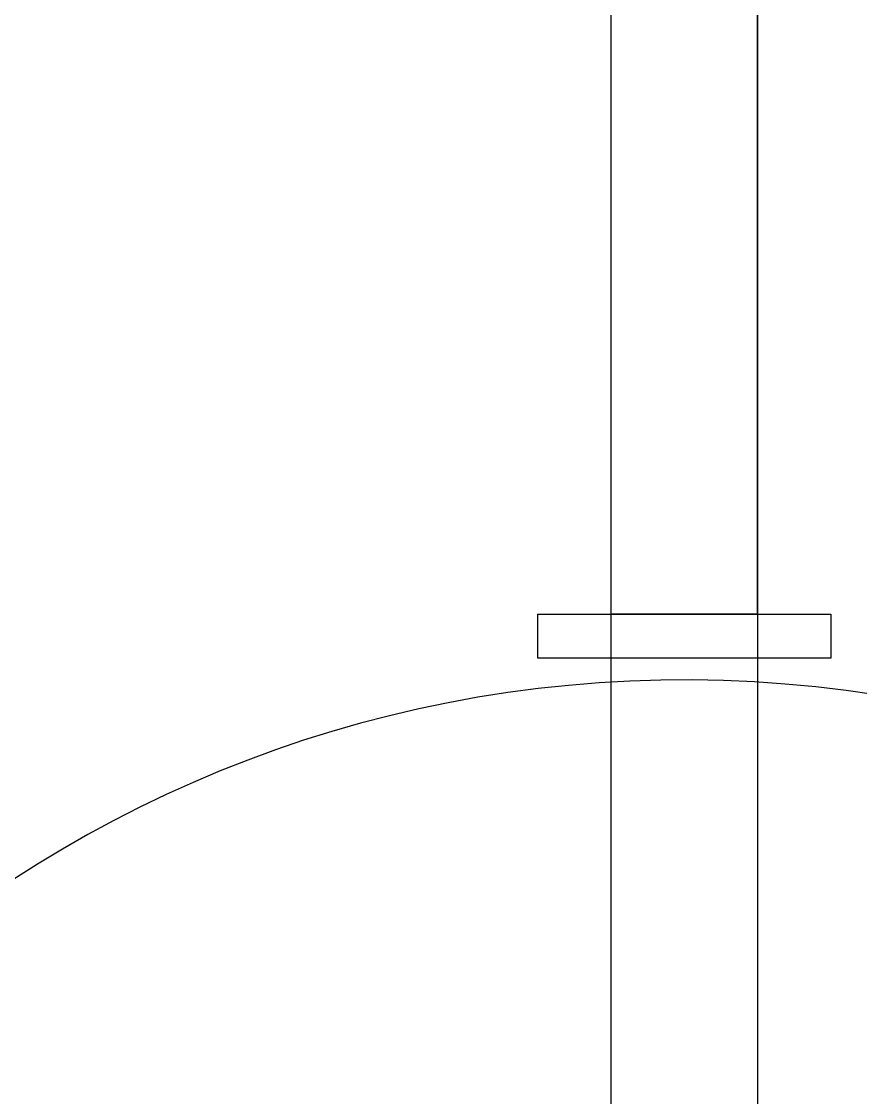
# Model space of a CAD drawing. Extents: x 11477420 to 23072185, y -28506554 to -14238804.
# Drawn here: x 11485793 to 11486366, y -14276630 to -14275895 of the extents above; entities that cross this region are included whole.
import ezdxf

# ---------------------------------------------------------------- set-up
doc = ezdxf.new("R2010")
doc.units = 0
doc.header["$LTSCALE"] = 50
doc.header["$MEASUREMENT"] = 0
doc.layers.get('0').update_dxf_attribs({"linetype": 'CONTINUOUS'})
for name, color, linetype in [('1.천장.벽체선(내벽)', 3, 'CONTINUOUS'), ('3.기호.계단선', 30, 'CONTINUOUS'), ('CO-DO-FR', 7, 'CONTINUOUS'), ('CO-DOOR', 8, 'CONTINUOUS')]:
    doc.layers.add(name, color=color, linetype=linetype)

# ---------------------------------------------------------------- blocks, each defined once
blk = doc.blocks.new('flooor2')
at = {"layer": '1.천장.벽체선(내벽)', "ltscale": 30}
for p, q in [((11520696.07, -14276299.45), (11520696.07, -14273794.45)), ((11520596.07, -14276299.45), (11520596.07, -14274399.45)), ((11520696.07, -14276299.45), (11520596.07, -14276299.45))]:
    blk.add_line(p, q, dxfattribs=at)
at = {"layer": 'CO-DO-FR', "color": 8}
blk.add_lwpolyline([(11520746.07, -14276299.45), (11520746.07, -14276329.45), (11520546.07, -14276329.45), (11520546.07, -14276299.45)], close=True, dxfattribs=at)
at = {"layer": 'CO-DOOR'}
blk.add_arc((11520646.42, -14277184.22), 839.77, 1.00823, 178.3093, dxfattribs=at)

msp = doc.modelspace()

# ---------------------------------------------------------------- linework, layer by layer
at = {"layer": '3.기호.계단선', "ltscale": 30}
msp.add_lwpolyline([(11486296.07, -14272844.45), (11486296.07, -14283399.45), (11487796.07, -14283399.45), (11487796.07, -14276599.45), (11494338.07, -14276599.45), (11494338.07, -14283399.45), (11495838.07, -14283399.45), (11495838.07, -14277399.45), (11503474.07, -14277399.45), (11503474.07, -14269794.45), (11497316.07, -14269794.45), (11497316.07, -14274394.45, -0.414214), (11496916.07, -14274794.45), (11493396.07, -14274794.45), (11493396.07, -14272844.45), (11489246.07, -14272844.45), (11489246.07, -14274794.45), (11488196.07, -14274794.45, -0.414214), (11487796.07, -14274394.45), (11487796.07, -14272844.45), (11486296.07, -14272844.45)], format="xyb", dxfattribs=at)
msp.add_lwpolyline([(11486196.07, -14274399.45), (11483196.07, -14274399.45), (11483196.07, -14277299.45), (11486196.07, -14277299.45)], close=True, dxfattribs=at)

# ---------------------------------------------------------------- block references
msp.add_blockref('flooor2', (-34400, 0))

doc.saveas('drawing.dxf')
